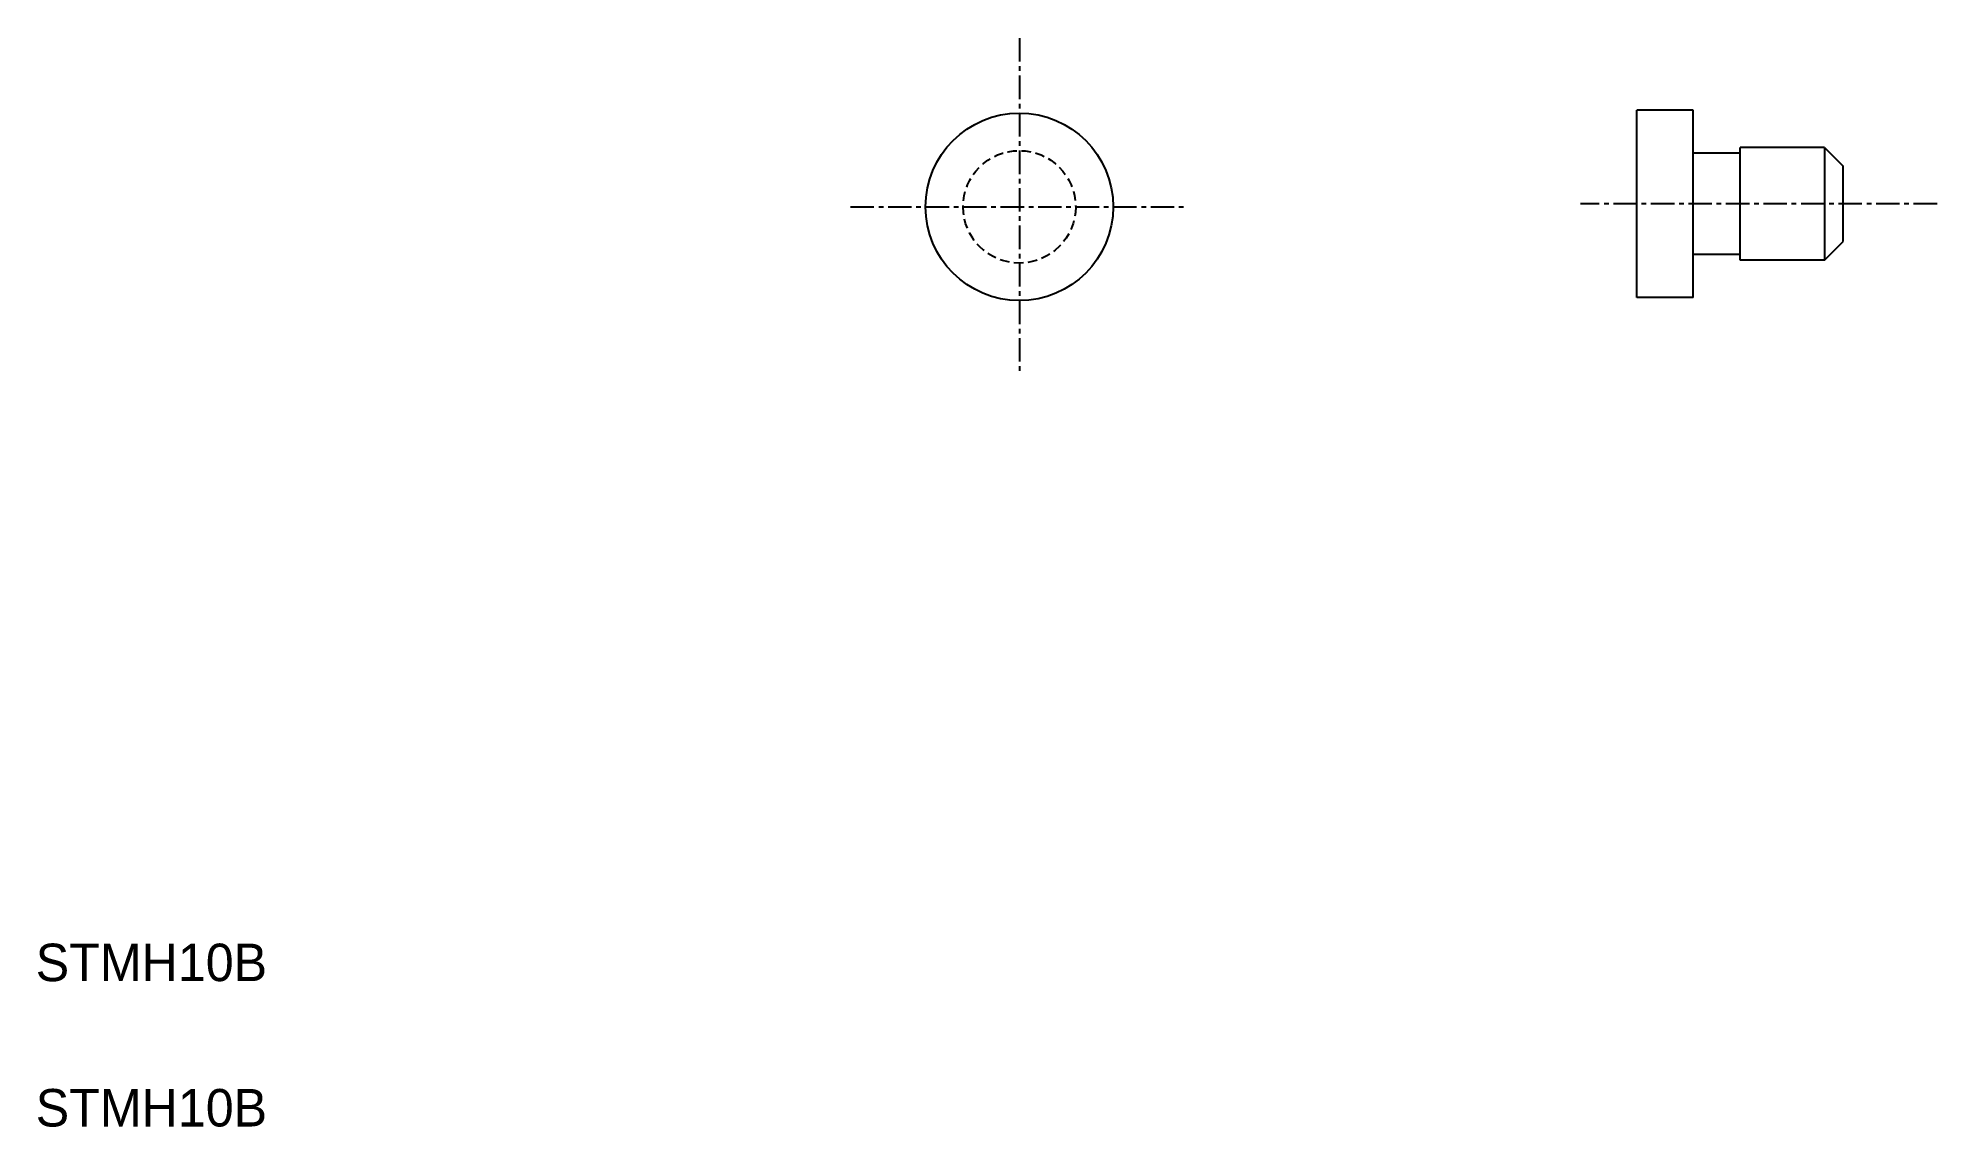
# Model space of a CAD drawing. Extents: x 3 to 104, y 2 to 61.
import ezdxf

# ---------------------------------------------------------------- set-up
doc = ezdxf.new("R2010")
doc.units = 0
doc.linetypes.add('CENTER', pattern=[2, 1.25, -0.25, 0.25, -0.25])
doc.linetypes.add('DASHED', pattern=[0.75, 0.5, -0.25])
doc.layers.get('0').update_dxf_attribs({"linetype": 'CONTINUOUS'})
doc.layers.add('CENTER', color=1, linetype='CENTER')

msp = doc.modelspace()

# ---------------------------------------------------------------- linework, layer by layer
at = {"color": 7, "linetype": 'CONTINUOUS'}
for p, q in [((87.84, 46.7), (87.84, 56.7)), ((90.84, 56.7), (87.84, 56.7)), ((90.84, 46.7), (90.84, 56.7)), ((97.84, 54.7), (93.34, 54.7)), ((93.34, 48.7), (93.34, 54.7)), ((97.84, 54.7), (98.84, 53.7)), ((97.84, 54.7), (97.84, 48.7)), ((93.34, 54.4), (90.84, 54.4)), ((98.84, 49.7), (98.84, 53.7)), ((97.84, 48.7), (98.84, 49.7)), ((93.34, 49), (90.84, 49)), ((97.84, 48.7), (93.34, 48.7)), ((90.84, 46.7), (87.84, 46.7))]:
    msp.add_line(p, q, dxfattribs=at)
msp.add_circle((54.93, 51.54), 5, dxfattribs=at)
at = {"color": 3, "linetype": 'DASHED'}
msp.add_circle((54.93, 51.54), 3, dxfattribs=at)
at = {"layer": 'CENTER', "color": 1, "linetype": 'CENTER'}
for p, q in [((54.93, 60.54), (54.93, 42.54)), ((103.84, 51.7), (84.84, 51.7)), ((45.93, 51.54), (63.93, 51.54))]:
    msp.add_line(p, q, dxfattribs=at)

# ---------------------------------------------------------------- texts
at = {"color": 7, "linetype": 'CONTINUOUS'}
for p in [(2.5, 10.25), (2.5, 2.5)]:
    msp.add_text('STMH10B', height=2, dxfattribs=at).set_placement(p)

doc.saveas('drawing.dxf')
